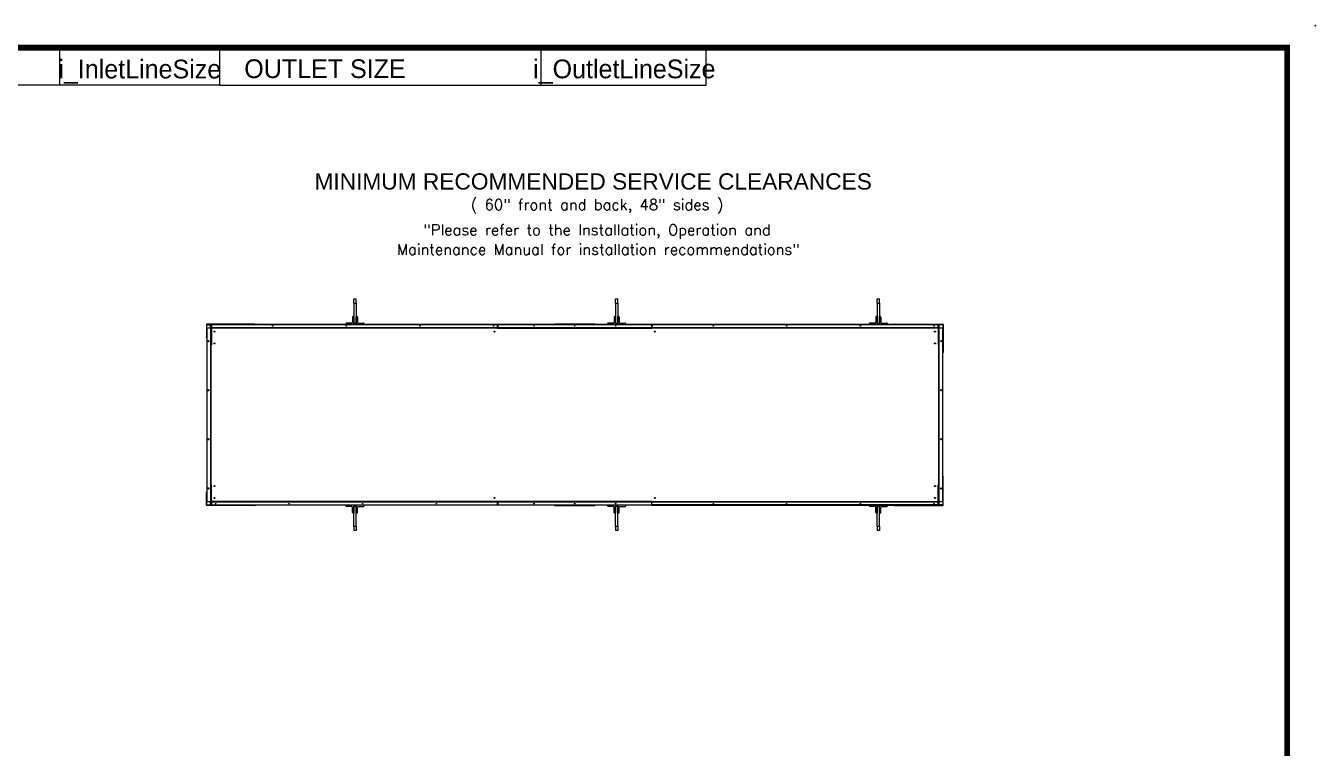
# Model space of a CAD drawing. Header units: inches. Extents: x 1104 to 1677, y 981 to 1342.
# Drawn here: x 1361.3 to 1676.7, y 1165.2 to 1341.8 of the extents above; entities that cross this region are included whole.
import ezdxf
from ezdxf.enums import TextEntityAlignment as Align

# ---------------------------------------------------------------- set-up
doc = ezdxf.new("R2010")
doc.units = ezdxf.units.IN
doc.header["$MEASUREMENT"] = 0
doc.header["$PDSIZE"] = -1
doc.layers.get('0').update_dxf_attribs({"color": 1})
doc.styles.add('dimentions', font='ARIAL.TTF')
doc.styles.add('SIMPLEX', font='SIMPLEX')

msp = doc.modelspace()

# ---------------------------------------------------------------- linework, layer by layer
at = {"color": 1, "lineweight": 15}
for p, q in [((1369.59776866, 1327.31174432), (1369.59776866, 1336.49073864)), ((1408.70130621, 1327.31174432), (1408.70130621, 1336.49073864)), ((1487.35434765, 1327.31174432), (1487.35434765, 1336.49073864)), ((1527.68417915, 1327.31174432), (1527.68417915, 1336.19877662)), ((1408.70130621, 1327.31174432), (1266.04252791, 1327.31174432)), ((1408.70130621, 1327.31174432), (1527.68417915, 1327.31174432))]:
    msp.add_line(p, q, dxfattribs=at)
at = {"linetype": 'Continuous', "lineweight": 15}
for p, q in [((1441.53815474, 1274.03863218), (1441.53815474, 1275.03863151)), ((1441.53815474, 1275.03863151), (1442.03815792, 1275.03863151)), ((1442.03815792, 1274.03863218), (1442.03815792, 1275.03863151)), ((1505.53815631, 1274.03863218), (1505.53815631, 1275.03863151)), ((1505.53815631, 1275.03863151), (1506.03815715, 1275.03863151)), ((1506.03815715, 1274.03863218), (1506.03815715, 1275.03863151)), ((1569.53815788, 1274.03863218), (1569.53815788, 1275.03863151)), ((1569.53815788, 1275.03863151), (1570.03815637, 1275.03863151)), ((1570.03815637, 1274.03863218), (1570.03815637, 1275.03863151)), ((1441.53815474, 1274.03863218), (1442.03815792, 1274.03863218)), ((1441.53815474, 1274.03863218), (1441.53815474, 1269.03863085)), ((1442.03815792, 1274.03863218), (1442.03815792, 1269.03863085)), ((1505.53815631, 1274.03863218), (1506.03815715, 1274.03863218)), ((1505.53815631, 1274.03863218), (1505.53815631, 1269.03863085)), ((1506.03815715, 1274.03863218), (1506.03815715, 1269.03863085)), ((1569.53815788, 1274.03863218), (1570.03815637, 1274.03863218)), ((1569.53815788, 1274.03863218), (1569.53815788, 1269.03863085)), ((1570.03815637, 1274.03863218), (1570.03815637, 1269.03863085)), ((1405.43355635, 1268.78763194), (1405.43355635, 1265.73698174)), ((1405.43355635, 1268.78763194), (1405.53816016, 1268.78763194)), ((1406.47465707, 1268.7886316), (1405.53816016, 1268.7886316)), ((1405.53816016, 1268.7886316), (1405.53816016, 1268.72613121)), ((1406.47465707, 1268.72613121), (1405.53816016, 1268.72613121)), ((1405.53816016, 1268.72613121), (1405.53816016, 1268.72513154)), ((1405.53816016, 1267.92633308), (1405.53816016, 1268.72513154)), ((1405.53816016, 1268.72513154), (1406.47465707, 1268.72513154)), ((1405.53816016, 1267.92633308), (1405.53816016, 1225.52593308)), ((1406.48935642, 1267.92633308), (1405.53816016, 1267.92633308)), ((1405.53915513, 1268.7886316), (1405.53915513, 1268.89323306)), ((1417.24605648, 1268.89323306), (1405.53915513, 1268.89323306)), ((1406.47465707, 1268.72613121), (1406.47465707, 1268.7886316)), ((1406.53815714, 1268.7886316), (1406.47465707, 1268.7886316)), ((1406.47465707, 1268.72513154), (1406.53815714, 1268.72513154)), ((1406.47465707, 1267.92633308), (1406.47465707, 1268.72513154)), ((1406.48935642, 1267.92633308), (1406.48935642, 1225.52593308)), ((1406.49036078, 1267.92633308), (1406.48935642, 1267.92633308)), ((1406.49036078, 1225.52593308), (1406.49036078, 1267.92633308)), ((1406.5391615, 1267.92633308), (1406.49036078, 1267.92633308)), ((1406.53815714, 1268.7886316), (1406.61285537, 1268.7886316)), ((1406.53815714, 1268.7886316), (1406.53815714, 1268.72513154)), ((1406.53815714, 1267.97512207), (1406.53815714, 1268.72513154)), ((1406.61285537, 1268.05183137), (1406.53815714, 1268.05183137)), ((1406.5391615, 1267.92733275), (1406.5391615, 1267.97513145)), ((1406.67785729, 1267.97513145), (1406.5391615, 1267.97513145)), ((1406.67785729, 1267.92733275), (1406.5391615, 1267.92733275)), ((1406.5391615, 1225.52593308), (1406.5391615, 1267.92633308)), ((1406.5391615, 1267.92633308), (1406.67785729, 1267.92633308)), ((1406.61285537, 1268.7886316), (1406.61285537, 1268.05183137)), ((1406.61385973, 1268.7886316), (1406.61285537, 1268.7886316)), ((1406.67785729, 1268.7886316), (1406.61385973, 1268.7886316)), ((1406.61385973, 1268.7886316), (1406.61385973, 1268.05183137)), ((1406.61385973, 1268.05183137), (1406.61385973, 1267.97613112)), ((1406.67785729, 1268.05183137), (1406.61385973, 1268.05183137)), ((1406.67785729, 1267.97613112), (1406.61385973, 1267.97613112)), ((1406.67785729, 1268.78763194), (1406.67785729, 1268.83643265)), ((1406.67785729, 1268.83643265), (1476.67785717, 1268.83643265)), ((1406.67785729, 1268.78763194), (1406.67785729, 1268.02393217)), ((1476.67785717, 1268.78763194), (1406.67785729, 1268.78763194)), ((1476.67785717, 1268.02393217), (1406.67785729, 1268.02393217)), ((1406.67785729, 1268.02393217), (1406.67785729, 1268.0229325)), ((1406.67785729, 1268.0229325), (1476.67785717, 1268.0229325)), ((1406.67785729, 1268.0229325), (1406.67785729, 1267.97413179)), ((1406.67785729, 1267.97413179), (1476.67785717, 1267.97413179)), ((1406.67785729, 1267.97413179), (1406.67785729, 1263.82173197)), ((1417.24605648, 1268.83643265), (1417.24605648, 1268.89323306)), ((1417.24605648, 1268.89323306), (1417.32795889, 1268.89323306)), ((1417.32795889, 1268.83643265), (1417.32795889, 1268.89323306)), ((1439.53815608, 1268.9761328), (1439.53815608, 1268.83643265)), ((1440.97565585, 1269.16363164), (1439.72565727, 1269.16363164)), ((1441.16315704, 1270.60113141), (1441.16315704, 1269.35113284)), ((1441.53815474, 1270.78863261), (1441.35065824, 1270.78863261)), ((1441.53815474, 1268.83643265), (1441.53815474, 1270.78863261)), ((1442.03815792, 1269.03863085), (1441.53815474, 1269.03863085)), ((1442.03815792, 1268.83643265), (1442.03815792, 1270.78863261)), ((1442.03815792, 1270.78863261), (1442.22565911, 1270.78863261)), ((1442.41315561, 1270.60113141), (1442.41315561, 1269.35113284)), ((1442.60065681, 1269.16363164), (1443.85065538, 1269.16363164)), ((1444.03815658, 1268.9761328), (1444.03815658, 1268.83643265)), ((1476.67785717, 1268.83643265), (1476.67785717, 1268.78763194)), ((1476.72565705, 1268.7886316), (1476.67785717, 1268.7886316)), ((1476.67785717, 1268.02393217), (1476.67785717, 1268.78763194)), ((1476.72565705, 1268.05183137), (1476.67785717, 1268.05183137)), ((1476.67785717, 1268.0229325), (1476.67785717, 1268.02393217)), ((1476.67785717, 1267.97413179), (1476.67785717, 1268.0229325)), ((1476.72565705, 1267.97613112), (1476.67785717, 1267.97613112)), ((1476.67785717, 1267.97513145), (1514.39865662, 1267.97513145)), ((1476.67785717, 1267.92633308), (1514.39865662, 1267.92633308)), ((1476.72565705, 1268.78763194), (1476.72565705, 1268.83643265)), ((1476.72565705, 1268.83643265), (1514.35085674, 1268.83643265)), ((1514.35085674, 1268.78763194), (1476.72565705, 1268.78763194)), ((1476.72565705, 1268.78763194), (1476.72565705, 1267.97613112)), ((1476.72565705, 1267.97513145), (1476.72565705, 1267.97613112)), ((1514.35085674, 1267.97613112), (1476.72565705, 1267.97613112)), ((1490.6427567, 1268.89322602), (1490.64329467, 1268.83643265)), ((1500.43255678, 1268.89323306), (1490.64375696, 1268.89323306)), ((1490.64375696, 1268.89323306), (1490.64375696, 1268.83643265)), ((1500.43255678, 1268.83643265), (1500.43255678, 1268.89323306)), ((1500.43355674, 1268.89322602), (1500.43301907, 1268.83643265)), ((1503.53815707, 1268.9761328), (1503.53815707, 1268.83643265)), ((1504.97565683, 1269.16363164), (1503.72565709, 1269.16363164)), ((1505.16315685, 1270.60113141), (1505.16315685, 1269.35113284)), ((1505.53815631, 1270.78863261), (1505.35065688, 1270.78863261)), ((1505.53815631, 1268.83643265), (1505.53815631, 1270.78863261)), ((1506.03815715, 1269.03863085), (1505.53815631, 1269.03863085)), ((1506.03815715, 1270.78863261), (1506.22565717, 1270.78863261)), ((1506.03815715, 1268.83643265), (1506.03815715, 1270.78863261)), ((1506.41315719, 1270.60113141), (1506.41315719, 1269.35113284)), ((1506.60065721, 1269.16363164), (1507.85065696, 1269.16363164)), ((1508.03815698, 1268.9761328), (1508.03815698, 1268.83643265)), ((1514.35085674, 1268.83643265), (1514.35085674, 1268.78763194)), ((1514.35085674, 1268.7886316), (1514.39865662, 1268.7886316)), ((1514.35085674, 1267.97613112), (1514.35085674, 1268.78763194)), ((1514.35085674, 1268.05183137), (1514.39865662, 1268.05183137)), ((1514.35085674, 1267.97613112), (1514.35085674, 1267.97513145)), ((1514.35085674, 1267.97613112), (1514.39865662, 1267.97613112)), ((1514.39865662, 1268.83643265), (1584.3986612, 1268.83643265)), ((1514.39865662, 1268.78763194), (1514.39865662, 1268.83643265)), ((1514.39865662, 1268.78763194), (1514.39865662, 1268.02393217)), ((1584.3986612, 1268.78763194), (1514.39865662, 1268.78763194)), ((1514.39865662, 1268.02393217), (1514.39865662, 1268.0229325)), ((1584.3986612, 1268.02393217), (1514.39865662, 1268.02393217)), ((1514.39865662, 1268.0229325), (1514.39865662, 1267.97413179)), ((1514.39865662, 1268.0229325), (1584.3986612, 1268.0229325)), ((1514.39865662, 1267.97413179), (1584.3986612, 1267.97413179)), ((1567.53815453, 1268.9761328), (1567.53815453, 1268.83643265)), ((1568.97565899, 1269.16363164), (1567.72565573, 1269.16363164)), ((1569.16315549, 1270.60113141), (1569.16315549, 1269.35113284)), ((1569.53815788, 1270.78863261), (1569.35065669, 1270.78863261)), ((1569.53815788, 1268.83643265), (1569.53815788, 1270.78863261)), ((1570.03815637, 1269.03863085), (1569.53815788, 1269.03863085)), ((1570.03815637, 1270.78863261), (1570.22565757, 1270.78863261)), ((1570.03815637, 1268.83643265), (1570.03815637, 1270.78863261)), ((1570.41315876, 1270.60113141), (1570.41315876, 1269.35113284)), ((1570.60065526, 1269.16363164), (1571.85065853, 1269.16363164)), ((1572.03815503, 1268.9761328), (1572.03815503, 1268.83643265)), ((1573.8302555, 1268.89323306), (1573.74835778, 1268.89323306)), ((1573.74835778, 1268.83643265), (1573.74835778, 1268.89323306)), ((1573.8302555, 1268.83643265), (1573.8302555, 1268.89323306)), ((1573.8302555, 1268.89323306), (1585.53715685, 1268.89323306)), ((1584.3986612, 1268.83643265), (1584.3986612, 1268.78763194)), ((1584.3986612, 1268.7886316), (1584.46245225, 1268.7886316)), ((1584.3986612, 1268.02393217), (1584.3986612, 1268.78763194)), ((1584.3986612, 1268.05183137), (1584.46245225, 1268.05183137)), ((1584.3986612, 1268.0229325), (1584.3986612, 1268.02393217)), ((1584.3986612, 1267.97413179), (1584.3986612, 1268.0229325)), ((1584.3986612, 1267.97613112), (1584.46245225, 1267.97613112)), ((1584.53715987, 1267.97513145), (1584.3986612, 1267.97513145)), ((1584.3986612, 1267.97413179), (1584.3986612, 1263.82173197)), ((1584.53715987, 1267.92733275), (1584.3986612, 1267.92733275)), ((1584.53715987, 1267.92633308), (1584.3986612, 1267.92633308)), ((1584.46245225, 1268.7886316), (1584.46245225, 1268.05183137)), ((1584.46245225, 1268.7886316), (1584.46345661, 1268.7886316)), ((1584.46245225, 1268.05183137), (1584.46245225, 1267.97613112)), ((1584.53815484, 1268.7886316), (1584.46345661, 1268.7886316)), ((1584.46345661, 1268.7886316), (1584.46345661, 1268.05183137)), ((1584.46345661, 1268.05183137), (1584.53815484, 1268.05183137)), ((1584.53715987, 1267.92733275), (1584.53715987, 1267.97513145)), ((1584.53715987, 1267.92633308), (1584.53715987, 1225.52593308)), ((1584.58596058, 1267.92633308), (1584.53715987, 1267.92633308)), ((1584.53815484, 1268.7886316), (1584.53815484, 1268.72513154)), ((1584.53815484, 1268.7886316), (1584.60165491, 1268.7886316)), ((1584.53815484, 1268.72513154), (1584.53815484, 1267.97512207)), ((1584.60165491, 1268.72513154), (1584.53815484, 1268.72513154)), ((1584.58596058, 1267.92633308), (1584.58596058, 1225.52593308)), ((1584.58695556, 1267.92633308), (1584.58596058, 1267.92633308)), ((1584.58695556, 1225.52593308), (1584.58695556, 1267.92633308)), ((1585.53816121, 1267.92633308), (1584.58695556, 1267.92633308)), ((1584.60165491, 1268.72613121), (1584.60165491, 1268.7886316)), ((1585.53816121, 1268.7886316), (1584.60165491, 1268.7886316)), ((1585.53816121, 1268.72613121), (1584.60165491, 1268.72613121)), ((1585.53816121, 1268.72513154), (1584.60165491, 1268.72513154)), ((1584.60165491, 1268.72513154), (1584.60165491, 1267.92633308)), ((1585.53715685, 1268.7886316), (1585.53715685, 1268.89323306)), ((1585.53816121, 1268.7886316), (1585.53816121, 1268.72613121)), ((1585.64275563, 1268.78763194), (1585.53816121, 1268.78763194)), ((1585.53816121, 1268.72613121), (1585.53816121, 1268.72513154)), ((1585.53816121, 1268.72513154), (1585.53816121, 1267.92633308)), ((1585.53816121, 1225.52593308), (1585.53816121, 1267.92633308)), ((1585.53816121, 1225.52593426), (1585.53816121, 1267.92633191)), ((1585.64275563, 1268.78763194), (1585.64275563, 1261.9557323)), ((1405.53816016, 1265.73698174), (1405.43355635, 1265.73698174)), ((1405.43355635, 1265.65508167), (1405.43355635, 1265.73698174)), ((1405.53816016, 1265.65508167), (1405.43355635, 1265.65508167)), ((1406.67785729, 1263.82173197), (1406.67785729, 1263.8207323)), ((1584.3986612, 1263.8207323), (1584.3986612, 1263.82173197)), ((1585.53816121, 1261.9557323), (1585.64275563, 1261.9557323)), ((1585.53816121, 1261.87383223), (1585.64275563, 1261.87383223)), ((1585.64275563, 1261.87383223), (1585.64275563, 1261.9557323)), ((1585.53816121, 1231.57843159), (1585.64275563, 1231.57843159)), ((1585.53816121, 1231.49653152), (1585.64275563, 1231.49653152)), ((1585.64275563, 1231.57843159), (1585.64275563, 1231.49653152)), ((1585.64275563, 1224.66463189), (1585.64275563, 1231.49653152)), ((1405.53816016, 1227.79718215), (1405.43355635, 1227.79718215)), ((1405.43355635, 1227.79718215), (1405.43355635, 1227.71528209)), ((1405.43355635, 1224.66463189), (1405.43355635, 1227.71528209)), ((1405.53816016, 1227.71528209), (1405.43355635, 1227.71528209)), ((1406.67785729, 1229.63153152), (1406.67785729, 1229.63053185)), ((1406.67785729, 1225.47813204), (1406.67785729, 1229.63053185)), ((1584.3986612, 1229.63153152), (1584.3986612, 1229.63053185)), ((1584.3986612, 1225.47813204), (1584.3986612, 1229.63053185)), ((1405.43355635, 1224.66463189), (1405.53816016, 1224.66463189)), ((1405.53816016, 1225.52593308), (1406.48935642, 1225.52593308)), ((1405.53816016, 1224.72713229), (1405.53816016, 1225.52593308)), ((1405.53816016, 1224.72713229), (1406.47465707, 1224.72713229)), ((1405.53816016, 1224.72613262), (1405.53816016, 1224.72713229)), ((1405.53816016, 1224.72613262), (1406.47465707, 1224.72613262)), ((1405.53816016, 1224.66363222), (1405.53816016, 1224.72613262)), ((1405.53816016, 1224.66363222), (1406.47465707, 1224.66363222)), ((1405.53915513, 1224.66363222), (1405.53915513, 1224.55903076)), ((1417.24605648, 1224.55903076), (1405.53915513, 1224.55903076)), ((1406.47465707, 1224.72713229), (1406.47465707, 1225.52593308)), ((1406.47465707, 1224.72713229), (1406.53815714, 1224.72713229)), ((1406.47465707, 1224.72613262), (1406.47465707, 1224.66363222)), ((1406.53815714, 1224.66363222), (1406.47465707, 1224.66363222)), ((1406.48935642, 1225.52593308), (1406.49036078, 1225.52593308)), ((1406.49036078, 1225.52593308), (1406.5391615, 1225.52593308)), ((1406.53815714, 1224.72713229), (1406.53815714, 1225.47714175)), ((1406.61285537, 1225.40043245), (1406.53815714, 1225.40043245)), ((1406.53815714, 1224.66363222), (1406.53815714, 1224.72713229)), ((1406.53815714, 1224.66363222), (1406.61285537, 1224.66363222)), ((1406.5391615, 1225.52593308), (1406.67785729, 1225.52593308)), ((1406.5391615, 1225.52493107), (1406.5391615, 1225.47713237)), ((1406.5391615, 1225.52493107), (1406.67785729, 1225.52493107)), ((1406.5391615, 1225.47713237), (1406.67785729, 1225.47713237)), ((1406.61285537, 1224.66363222), (1406.61285537, 1225.40043245)), ((1406.61385973, 1224.66363222), (1406.61285537, 1224.66363222)), ((1406.67785729, 1225.4761327), (1406.61385973, 1225.4761327)), ((1406.61385973, 1225.40043245), (1406.61385973, 1225.4761327)), ((1406.61385973, 1224.66363222), (1406.61385973, 1225.40043245)), ((1406.67785729, 1225.40043245), (1406.61385973, 1225.40043245)), ((1406.67785729, 1224.66363222), (1406.61385973, 1224.66363222)), ((1476.67785717, 1225.47813204), (1406.67785729, 1225.47813204)), ((1406.67785729, 1225.47813204), (1406.67785729, 1225.42933132)), ((1476.67785717, 1225.42933132), (1406.67785729, 1225.42933132)), ((1406.67785729, 1225.42933132), (1406.67785729, 1225.42833165)), ((1406.67785729, 1225.42833165), (1476.67785717, 1225.42833165)), ((1406.67785729, 1225.42833165), (1406.67785729, 1224.66463189)), ((1406.67785729, 1224.66463189), (1476.67785717, 1224.66463189)), ((1406.67785729, 1224.61583117), (1406.67785729, 1224.66463189)), ((1476.67785717, 1224.61583117), (1406.67785729, 1224.61583117)), ((1417.24605648, 1224.61583117), (1417.24605648, 1224.55903076)), ((1417.24605648, 1224.55903076), (1417.32795889, 1224.55903076)), ((1417.32795889, 1224.61583117), (1417.32795889, 1224.55903076)), ((1439.53815608, 1224.47613103), (1439.53815608, 1224.61583117)), ((1440.97565585, 1224.28863218), (1439.72565727, 1224.28863218)), ((1441.16315704, 1222.85113241), (1441.16315704, 1224.10113098)), ((1441.53815474, 1224.61583117), (1441.53815474, 1222.66363122)), ((1441.53815474, 1224.41363297), (1442.03815792, 1224.41363297)), ((1441.53815474, 1219.41363164), (1441.53815474, 1224.41363297)), ((1442.03815792, 1224.61583117), (1442.03815792, 1222.66363122)), ((1442.03815792, 1219.41363164), (1442.03815792, 1224.41363297)), ((1442.41315561, 1222.85113241), (1442.41315561, 1224.10113098)), ((1442.60065681, 1224.28863218), (1443.85065538, 1224.28863218)), ((1444.03815658, 1224.47613103), (1444.03815658, 1224.61583117)), ((1514.39865662, 1225.52593308), (1476.67785717, 1225.52593308)), ((1476.67785717, 1225.42933132), (1476.67785717, 1225.47813204)), ((1514.39865662, 1225.47713237), (1476.67785717, 1225.47713237)), ((1476.72565705, 1225.4761327), (1476.67785717, 1225.4761327)), ((1476.67785717, 1225.42833165), (1476.67785717, 1225.42933132)), ((1476.67785717, 1224.66463189), (1476.67785717, 1225.42833165)), ((1476.72565705, 1225.40043245), (1476.67785717, 1225.40043245)), ((1476.67785717, 1224.66463189), (1476.67785717, 1224.61583117)), ((1476.72565705, 1224.66363222), (1476.67785717, 1224.66363222)), ((1476.72565705, 1225.4761327), (1476.72565705, 1225.47713237)), ((1476.72565705, 1225.4761327), (1514.35085674, 1225.4761327)), ((1476.72565705, 1225.4761327), (1476.72565705, 1224.66463189)), ((1476.72565705, 1224.66463189), (1514.35085674, 1224.66463189)), ((1476.72565705, 1224.61583117), (1476.72565705, 1224.66463189)), ((1514.35085674, 1224.61583117), (1476.72565705, 1224.61583117)), ((1490.6427567, 1224.5590378), (1490.64329467, 1224.61583117)), ((1490.64375696, 1224.61583117), (1490.64375696, 1224.55903076)), ((1490.64375696, 1224.55903076), (1500.43255678, 1224.55903076)), ((1500.43255678, 1224.55903076), (1500.43255678, 1224.61583117)), ((1500.43355674, 1224.5590378), (1500.43301907, 1224.61583117)), ((1503.53815707, 1224.47613103), (1503.53815707, 1224.61583117)), ((1504.97565683, 1224.28863218), (1503.72565709, 1224.28863218)), ((1505.16315685, 1222.85113241), (1505.16315685, 1224.10113098)), ((1505.53815631, 1224.61583117), (1505.53815631, 1222.66363122)), ((1505.53815631, 1219.41363164), (1505.53815631, 1224.41363297)), ((1505.53815631, 1224.41363297), (1506.03815715, 1224.41363297)), ((1506.03815715, 1224.61583117), (1506.03815715, 1222.66363122)), ((1506.03815715, 1219.41363164), (1506.03815715, 1224.41363297)), ((1506.41315719, 1222.85113241), (1506.41315719, 1224.10113098)), ((1506.60065721, 1224.28863218), (1507.85065696, 1224.28863218)), ((1508.03815698, 1224.47613103), (1508.03815698, 1224.61583117)), ((1514.35085674, 1225.47713237), (1514.35085674, 1225.4761327)), ((1514.35085674, 1224.66463189), (1514.35085674, 1225.4761327)), ((1514.35085674, 1225.4761327), (1514.39865662, 1225.4761327)), ((1514.35085674, 1225.40043245), (1514.39865662, 1225.40043245)), ((1514.35085674, 1224.66463189), (1514.35085674, 1224.61583117)), ((1514.35085674, 1224.66363222), (1514.39865662, 1224.66363222)), ((1514.39865662, 1225.47813204), (1584.3986612, 1225.47813204)), ((1514.39865662, 1225.42933132), (1514.39865662, 1225.47813204)), ((1514.39865662, 1225.42933132), (1584.3986612, 1225.42933132)), ((1514.39865662, 1225.42833165), (1514.39865662, 1225.42933132)), ((1584.3986612, 1225.42833165), (1514.39865662, 1225.42833165)), ((1514.39865662, 1224.66463189), (1514.39865662, 1225.42833165)), ((1584.3986612, 1224.66463189), (1514.39865662, 1224.66463189)), ((1514.39865662, 1224.66463189), (1514.39865662, 1224.61583117)), ((1514.39865662, 1224.61583117), (1584.3986612, 1224.61583117)), ((1567.53815453, 1224.47613103), (1567.53815453, 1224.61583117)), ((1568.97565899, 1224.28863218), (1567.72565573, 1224.28863218)), ((1569.16315549, 1222.85113241), (1569.16315549, 1224.10113098)), ((1569.53815788, 1224.61583117), (1569.53815788, 1222.66363122)), ((1569.53815788, 1219.41363164), (1569.53815788, 1224.41363297)), ((1569.53815788, 1224.41363297), (1570.03815637, 1224.41363297)), ((1570.03815637, 1224.61583117), (1570.03815637, 1222.66363122)), ((1570.03815637, 1219.41363164), (1570.03815637, 1224.41363297)), ((1570.41315876, 1222.85113241), (1570.41315876, 1224.10113098)), ((1570.60065526, 1224.28863218), (1571.85065853, 1224.28863218)), ((1572.03815503, 1224.47613103), (1572.03815503, 1224.61583117)), ((1573.74835778, 1224.61583117), (1573.74835778, 1224.55903076)), ((1573.8302555, 1224.55903076), (1573.74835778, 1224.55903076)), ((1573.8302555, 1224.61583117), (1573.8302555, 1224.55903076)), ((1573.8302555, 1224.55903076), (1585.53715685, 1224.55903076)), ((1584.53715987, 1225.52593308), (1584.3986612, 1225.52593308)), ((1584.3986612, 1225.52493107), (1584.53715987, 1225.52493107)), ((1584.3986612, 1225.47813204), (1584.3986612, 1225.42933132)), ((1584.3986612, 1225.47713237), (1584.53715987, 1225.47713237)), ((1584.3986612, 1225.4761327), (1584.46245225, 1225.4761327)), ((1584.3986612, 1225.42933132), (1584.3986612, 1225.42833165)), ((1584.3986612, 1225.42833165), (1584.3986612, 1224.66463189)), ((1584.3986612, 1225.40043245), (1584.46245225, 1225.40043245)), ((1584.3986612, 1224.61583117), (1584.3986612, 1224.66463189)), ((1584.3986612, 1224.66363222), (1584.46245225, 1224.66363222)), ((1584.46245225, 1225.40043245), (1584.46245225, 1225.4761327)), ((1584.46245225, 1224.66363222), (1584.46245225, 1225.40043245)), ((1584.46245225, 1224.66363222), (1584.46345661, 1224.66363222)), ((1584.46345661, 1225.40043245), (1584.53815484, 1225.40043245)), ((1584.46345661, 1224.66363222), (1584.46345661, 1225.40043245)), ((1584.53815484, 1224.66363222), (1584.46345661, 1224.66363222)), ((1584.47465477, 1225.52593308), (1584.47465477, 1225.52493107)), ((1584.47565914, 1225.52593308), (1584.47565914, 1225.52493107)), ((1584.53715987, 1225.52593308), (1584.58596058, 1225.52593308)), ((1584.53715987, 1225.52493107), (1584.53715987, 1225.47713237)), ((1584.53815484, 1225.47713237), (1584.53715987, 1225.47713237)), ((1584.53815484, 1225.47714175), (1584.53815484, 1225.47713237)), ((1584.53815484, 1225.47713237), (1584.53815484, 1224.72713229)), ((1584.60165491, 1224.72713229), (1584.53815484, 1224.72713229)), ((1584.53815484, 1224.66363222), (1584.53815484, 1224.72713229)), ((1584.53815484, 1224.66363222), (1584.60165491, 1224.66363222)), ((1584.58596058, 1225.52593308), (1584.58695556, 1225.52593308)), ((1584.58695556, 1225.52593308), (1585.53816121, 1225.52593308)), ((1584.60165491, 1225.52593308), (1584.60165491, 1224.72713229)), ((1585.53816121, 1224.72713229), (1584.60165491, 1224.72713229)), ((1584.60165491, 1224.72613262), (1584.60165491, 1224.66363222)), ((1584.60165491, 1224.72613262), (1585.53816121, 1224.72613262)), ((1584.60165491, 1224.66363222), (1585.53816121, 1224.66363222)), ((1585.53715685, 1224.66363222), (1585.53715685, 1224.55903076)), ((1585.53816121, 1225.52593308), (1585.53816121, 1224.72713229)), ((1585.53816121, 1224.72613262), (1585.53816121, 1224.72713229)), ((1585.53816121, 1224.66363222), (1585.53816121, 1224.72613262)), ((1585.64275563, 1224.66463189), (1585.53816121, 1224.66463189)), ((1441.53815474, 1222.66363122), (1441.35065824, 1222.66363122)), ((1442.03815792, 1222.66363122), (1442.22565911, 1222.66363122)), ((1505.53815631, 1222.66363122), (1505.35065688, 1222.66363122)), ((1506.03815715, 1222.66363122), (1506.22565717, 1222.66363122)), ((1569.53815788, 1222.66363122), (1569.35065669, 1222.66363122)), ((1570.03815637, 1222.66363122), (1570.22565757, 1222.66363122)), ((1442.03815792, 1219.41363164), (1441.53815474, 1219.41363164)), ((1441.53815474, 1219.41363164), (1441.53815474, 1218.41363231)), ((1442.03815792, 1218.41363231), (1441.53815474, 1218.41363231)), ((1442.03815792, 1219.41363164), (1442.03815792, 1218.41363231)), ((1506.03815715, 1219.41363164), (1505.53815631, 1219.41363164)), ((1505.53815631, 1219.41363164), (1505.53815631, 1218.41363231)), ((1506.03815715, 1218.41363231), (1505.53815631, 1218.41363231)), ((1506.03815715, 1219.41363164), (1506.03815715, 1218.41363231)), ((1570.03815637, 1219.41363164), (1569.53815788, 1219.41363164)), ((1569.53815788, 1219.41363164), (1569.53815788, 1218.41363231)), ((1570.03815637, 1218.41363231), (1569.53815788, 1218.41363231)), ((1570.03815637, 1219.41363164), (1570.03815637, 1218.41363231))]:
    msp.add_line(p, q, dxfattribs=at)
msp.add_line((1514.39865662, 1225.52593308), (1476.67785717, 1225.52593308))
at = {"color": 1, "const_width": 1.38900744}
msp.add_lwpolyline([(1114.16245537, 989.23887864), (1669.76543137, 989.23887864), (1669.76543137, 1336.49073864), (1114.16245537, 1336.49073864), (1114.16245537, 989.23887864)], dxfattribs=at)
at = {"linetype": 'Continuous', "lineweight": 15}
for centre, radius in [((1421.67785682, 1268.47513192), 0.0625), ((1439.67785682, 1268.47513192), 0.0625), ((1457.67785682, 1268.47513192), 0.0625), ((1475.67785682, 1268.47513192), 0.0625), ((1485.53825682, 1268.42733192), 0.0625), ((1495.53825682, 1268.42733192), 0.0625), ((1505.53825682, 1268.42733192), 0.0625), ((1529.39865682, 1268.47513192), 0.0625), ((1547.39865682, 1268.47513192), 0.0625), ((1565.39865682, 1268.47513192), 0.0625), ((1583.39865682, 1268.47513192), 0.0625), ((1405.91315682, 1264.72613192), 0.15625), ((1407.42785682, 1267.06982864), 0.125), ((1475.92785682, 1267.06982864), 0.125), ((1515.14865682, 1267.06982864), 0.125), ((1583.64865682, 1267.06982864), 0.125), ((1585.16315682, 1264.72613192), 0.15625), ((1407.42785682, 1264.16357864), 0.125), ((1583.64865682, 1264.16357864), 0.125), ((1405.91315682, 1252.72613192), 0.15625), ((1585.16315682, 1252.72613192), 0.15625), ((1405.91315682, 1240.72613192), 0.15625), ((1585.16315682, 1240.72613192), 0.15625), ((1405.91315682, 1228.72613192), 0.15625), ((1407.42785682, 1229.2886852), 0.125), ((1583.64865682, 1229.2886852), 0.125), ((1585.16315682, 1228.72613192), 0.15625), ((1407.42785682, 1226.3824352), 0.125), ((1407.67785682, 1224.97713192), 0.0625), ((1425.67785682, 1224.97713192), 0.0625), ((1443.67785682, 1224.97713192), 0.0625), ((1461.67785682, 1224.97713192), 0.0625), ((1475.92785682, 1226.3824352), 0.125), ((1485.53825682, 1225.02493192), 0.0625), ((1495.53825682, 1225.02493192), 0.0625), ((1505.53825682, 1225.02493192), 0.0625), ((1515.14865682, 1226.3824352), 0.125), ((1529.39865682, 1224.97713192), 0.0625), ((1547.39865682, 1224.97713192), 0.0625), ((1565.39865682, 1224.97713192), 0.0625), ((1583.39865682, 1224.97713192), 0.0625), ((1583.64865682, 1226.3824352), 0.125)]:
    msp.add_circle(centre, radius, dxfattribs=at)
for centre, radius, start, end in [((1405.53915682, 1268.78763192), 0.1056, 90, 180), ((1406.47465682, 1268.72513192), 0.0635, 0, 90), ((1406.47465682, 1268.72513192), 0.001, 0, 90), ((1406.53915683, 1267.92633192), 0.04880002, 90.0000174236, 180), ((1406.61385682, 1268.05183192), 0.0757, 180, 270), ((1406.53915682, 1267.92633192), 0.001, 90, 180), ((1406.61385682, 1268.05183192), 0.001, 180, 270), ((1417.32795682, 1268.78763192), 0.1056, 27.5240703699, 90), ((1439.72565682, 1268.97613192), 0.1875, 90, 180), ((1440.97565682, 1269.35113192), 0.1875, 270, 0), ((1441.35065682, 1270.60113192), 0.1875, 90, 180), ((1442.22565682, 1270.60113192), 0.1875, 0, 90), ((1442.60065682, 1269.35113192), 0.1875, 180, 270), ((1443.85065682, 1268.97613192), 0.1875, 0, 90), ((1490.64375682, 1268.78763192), 0.1056, 90.5425817792, 152.4759296297), ((1490.64375682, 1268.78763192), 0.1056, 90, 90.5425817792), ((1500.43255682, 1268.78763192), 0.1056, 89.4574182208, 90), ((1500.43255682, 1268.78763192), 0.1056, 27.5240703703, 89.4574182208), ((1503.72565682, 1268.97613192), 0.1875, 90, 180), ((1504.97565682, 1269.35113192), 0.1875, 270, 0), ((1505.35065682, 1270.60113192), 0.1875, 90, 180), ((1506.22565682, 1270.60113192), 0.1875, 0, 90), ((1506.60065682, 1269.35113192), 0.1875, 180, 270), ((1507.85065682, 1268.97613192), 0.1875, 0, 90), ((1567.72565682, 1268.97613192), 0.1875, 90, 180), ((1568.97565682, 1269.35113192), 0.1875, 270, 0), ((1569.35065682, 1270.60113192), 0.1875, 90, 180), ((1570.22565682, 1270.60113192), 0.1875, 0, 90), ((1570.60065682, 1269.35113192), 0.1875, 180, 270), ((1571.85065682, 1268.97613192), 0.1875, 0, 90), ((1573.74835682, 1268.78763192), 0.1056, 90, 152.4759296298), ((1584.46245682, 1268.05183192), 0.0757, 270, 0), ((1584.46245682, 1268.05183192), 0.001, 270, 0), ((1584.53715682, 1267.92633192), 0.00100001, 0.000000013, 90), ((1584.5371568, 1267.92633192), 0.04880002, 0, 89.9999752198), ((1584.60165682, 1268.72513192), 0.0635, 90, 180), ((1584.60165682, 1268.72513192), 0.001, 90, 180), ((1585.53715682, 1268.78763192), 0.1056, 0, 90), ((1405.53915682, 1265.65508192), 0.1056, 180, 270), ((1585.53715682, 1261.87383192), 0.1056, 270, 0), ((1585.53715682, 1231.57843192), 0.1056, 0, 90), ((1405.53915682, 1227.79718192), 0.1056, 90, 180), ((1405.53915682, 1224.66463192), 0.1056, 180, 270), ((1406.47465682, 1224.72713192), 0.001, 270, 0), ((1406.47465682, 1224.72713192), 0.0635, 270, 0), ((1406.53915683, 1225.52593192), 0.04880002, 180, 269.9999752198), ((1406.53915682, 1225.52593192), 0.00100001, 179.9999999609, 270), ((1406.61385682, 1225.40043192), 0.0757, 90, 180), ((1406.61385682, 1225.40043192), 0.001, 90, 180), ((1417.32795682, 1224.66463192), 0.1056, 270, 332.47592963), ((1439.72565682, 1224.47613192), 0.1875, 180, 270), ((1440.97565682, 1224.10113192), 0.1875, 0, 90), ((1442.60065682, 1224.10113192), 0.1875, 90, 180), ((1443.85065682, 1224.47613192), 0.1875, 270, 0), ((1490.64375682, 1224.66463192), 0.1056, 207.5240703701, 269.4574182208), ((1490.64375682, 1224.66463192), 0.1056, 269.4574182208, 270), ((1500.43255682, 1224.66463192), 0.1056, 270, 270.5425817792), ((1500.43255682, 1224.66463192), 0.1056, 270.5425817792, 332.4759296299), ((1503.72565682, 1224.47613192), 0.1875, 180, 270), ((1504.97565682, 1224.10113192), 0.1875, 0, 90), ((1506.60065682, 1224.10113192), 0.1875, 90, 180), ((1507.85065682, 1224.47613192), 0.1875, 270, 0), ((1567.72565682, 1224.47613192), 0.1875, 180, 270), ((1568.97565682, 1224.10113192), 0.1875, 0, 90), ((1570.60065682, 1224.10113192), 0.1875, 90, 180), ((1571.85065682, 1224.47613192), 0.1875, 270, 0), ((1573.74835682, 1224.66463192), 0.1056, 207.5240703702, 270), ((1584.46245682, 1225.40043192), 0.0757, 0, 90), ((1584.46245682, 1225.40043192), 0.001, 0, 90), ((1584.53715682, 1225.52593192), 0.001, 270, 0.0000000261), ((1584.5371568, 1225.52593192), 0.04880002, 270.0000174236, 0.0000000005), ((1584.60165682, 1224.72713192), 0.0635, 180, 270), ((1584.60165682, 1224.72713192), 0.001, 180, 270), ((1585.53715682, 1224.66463192), 0.1056, 270, 0), ((1441.35065682, 1222.85113192), 0.1875, 180, 270), ((1442.22565682, 1222.85113192), 0.1875, 270, 0), ((1505.35065682, 1222.85113192), 0.1875, 180, 270), ((1506.22565682, 1222.85113192), 0.1875, 270, 0), ((1569.35065682, 1222.85113192), 0.1875, 180, 270), ((1570.22565682, 1222.85113192), 0.1875, 270, 0)]:
    msp.add_arc(centre, radius, start, end, dxfattribs=at)
at = {"color": 1}
msp.add_point((1676.65055141, 1341.83998496), dxfattribs=at)

# ---------------------------------------------------------------- texts
at = {"color": 1, "lineweight": 15}
for s, p in [('i_InletLineSize', (1389.14618696, 1328.97319029)), ('i_OutletLineSize', (1507.65831281, 1329.00678053))]:
    msp.add_text(s, height=4.581795375, dxfattribs=at).set_placement(p, align=Align.CENTER)
msp.add_text('OUTLET SIZE', height=4.581795375, dxfattribs=at).set_placement((1414.69637685, 1329.05802455))
at = {"color": 1, "lineweight": 15, "style": 'dimentions'}
msp.add_text('MINIMUM RECOMMENDED SERVICE CLEARANCES', height=3.974672025, dxfattribs=at).set_placement((1431.87276058, 1301.79871553))
at = {"color": 1, "lineweight": 15, "style": 'SIMPLEX'}
for s, p in [('( 60" front and back, 48" sides )', (1500.99097818, 1296.79498078)), ('"Please refer to the Installation, Operation and', (1500.99097818, 1290.62172045)), ('Maintenance Manual for installation recommendations"', (1501.30576688, 1285.83800596))]:
    msp.add_text(s, height=2.6391822246, dxfattribs=at).set_placement(p, align=Align.CENTER)

doc.saveas('drawing.dxf')
